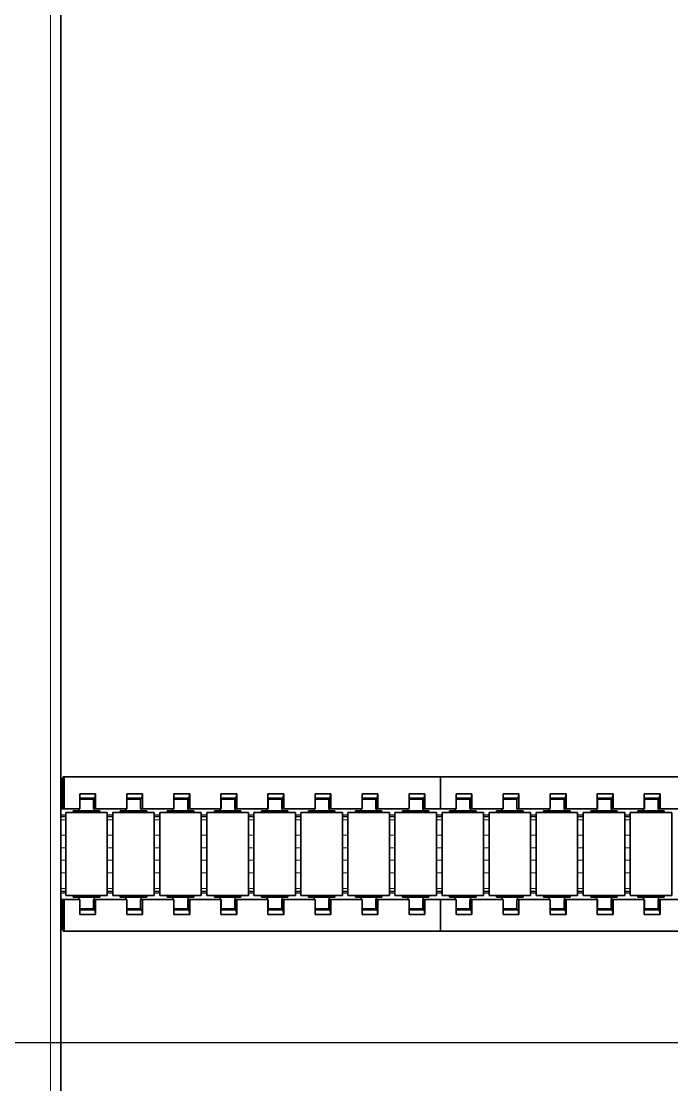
# Model space of a CAD drawing. Header units: inches. Extents: x 185496 to 352137, y 107182 to 179410.
# Drawn here: x 244419.8 to 244592, y 156766.9 to 157048.4 of the extents above; entities that cross this region are included whole.
import ezdxf

# ---------------------------------------------------------------- set-up
doc = ezdxf.new("R2010")
doc.units = ezdxf.units.IN
doc.header["$MEASUREMENT"] = 0

# ---------------------------------------------------------------- blocks, each defined once
blk = doc.blocks.new('liaojia')
at = {"color": 7, "lineweight": 35, "ltscale": 0.249049}
for p, q in [((799565.87, -280442.42), (799565.87, -280542.04)), ((799606.67, -280542.04), (799606.67, -280442.42)), ((799565.87, -280542.04), (799565.87, -280641.66)), ((799606.67, -280641.66), (799606.67, -280542.04))]:
    blk.add_line(p, q, dxfattribs=at)
at = {"color": 7, "lineweight": 35, "ltscale": 0.020671}
for p, q in [((799574.27, -280475.64), (799574.27, -280483.91)), ((799598.27, -280483.91), (799598.27, -280475.64)), ((799574.27, -280488.1), (799574.27, -280496.36)), ((799598.27, -280496.36), (799598.27, -280488.1)), ((799574.27, -280500.55), (799574.27, -280508.82)), ((799598.27, -280508.82), (799598.27, -280500.55)), ((799574.27, -280513), (799574.27, -280521.27)), ((799598.27, -280521.27), (799598.27, -280513)), ((799574.27, -280525.45), (799574.27, -280533.72)), ((799598.27, -280533.72), (799598.27, -280525.45)), ((799574.27, -280550.36), (799574.27, -280558.63)), ((799598.27, -280558.63), (799598.27, -280550.36)), ((799574.27, -280562.81), (799574.27, -280571.08)), ((799598.27, -280571.08), (799598.27, -280562.81)), ((799574.27, -280575.26), (799574.27, -280583.53)), ((799598.27, -280583.53), (799598.27, -280575.26)), ((799574.27, -280587.72), (799574.27, -280595.98)), ((799598.27, -280595.98), (799598.27, -280587.72)), ((799574.27, -280600.17), (799574.27, -280608.44)), ((799598.27, -280608.44), (799598.27, -280600.17)), ((799574.27, -280612.62), (799574.27, -280620.89)), ((799598.27, -280620.89), (799598.27, -280612.62)), ((799574.27, -280625.07), (799574.27, -280633.34)), ((799598.27, -280633.34), (799598.27, -280625.07))]:
    blk.add_line(p, q, dxfattribs=at)
at = {"color": 7, "lineweight": 35, "ltscale": 0.012551}
for p, q in [((799575.27, -280485.86), (799575.27, -280480.84)), ((799597.27, -280480.84), (799597.27, -280485.86)), ((799575.27, -280498.31), (799575.27, -280493.29)), ((799597.27, -280493.29), (799597.27, -280498.31)), ((799575.27, -280610.38), (799575.27, -280605.36)), ((799597.27, -280605.36), (799597.27, -280610.38)), ((799575.27, -280622.83), (799575.27, -280617.81)), ((799597.27, -280617.81), (799597.27, -280622.83))]:
    blk.add_line(p, q, dxfattribs=at)
at = {"color": 7, "lineweight": 35, "ltscale": 0.055}
for p, q in [((799575.27, -280480.84), (799597.27, -280480.84)), ((799575.27, -280491.84), (799597.27, -280491.84)), ((799575.27, -280493.29), (799597.27, -280493.29)), ((799575.27, -280504.29), (799597.27, -280504.29)), ((799575.27, -280505.74), (799597.27, -280505.74)), ((799575.27, -280516.74), (799597.27, -280516.74)), ((799575.27, -280518.19), (799597.27, -280518.19)), ((799575.27, -280529.19), (799597.27, -280529.19)), ((799575.27, -280530.64), (799597.27, -280530.64)), ((799575.27, -280541.64), (799597.27, -280541.64)), ((799575.27, -280543.1), (799597.27, -280543.1)), ((799575.27, -280554.1), (799597.27, -280554.1)), ((799575.27, -280555.55), (799597.27, -280555.55)), ((799575.27, -280566.55), (799597.27, -280566.55)), ((799575.27, -280568), (799597.27, -280568)), ((799575.27, -280579), (799597.27, -280579)), ((799575.27, -280580.45), (799597.27, -280580.45)), ((799575.27, -280591.45), (799597.27, -280591.45)), ((799575.27, -280592.91), (799597.27, -280592.91)), ((799575.27, -280603.91), (799597.27, -280603.91)), ((799575.27, -280605.36), (799597.27, -280605.36)), ((799575.27, -280616.36), (799597.27, -280616.36)), ((799575.27, -280617.81), (799597.27, -280617.81)), ((799575.27, -280628.81), (799597.27, -280628.81)), ((799575.27, -280630.26), (799597.27, -280630.26)), ((799575.27, -280641.26), (799597.27, -280641.26))]:
    blk.add_line(p, q, dxfattribs=at)
at = {"color": 7, "lineweight": 35, "ltscale": 0.002965}
for p, q in [((799570.31, -280483.91), (799571.47, -280484.13)), ((799601.07, -280484.13), (799602.24, -280483.91)), ((799570.31, -280496.36), (799571.47, -280496.58)), ((799601.07, -280496.58), (799602.24, -280496.36)), ((799570.31, -280508.82), (799571.47, -280509.03)), ((799601.07, -280509.03), (799602.24, -280508.82)), ((799570.31, -280521.27), (799571.47, -280521.49)), ((799601.07, -280521.49), (799602.24, -280521.27)), ((799570.31, -280533.72), (799571.47, -280533.94)), ((799601.07, -280533.94), (799602.24, -280533.72)), ((799570.31, -280546.17), (799571.47, -280546.39)), ((799601.07, -280546.39), (799602.24, -280546.17)), ((799570.31, -280558.63), (799571.47, -280558.84)), ((799601.07, -280558.84), (799602.24, -280558.63)), ((799570.31, -280571.08), (799571.47, -280571.3)), ((799601.07, -280571.3), (799602.24, -280571.08)), ((799570.31, -280583.53), (799571.47, -280583.75)), ((799601.07, -280583.75), (799602.24, -280583.53)), ((799570.31, -280595.98), (799571.47, -280596.2)), ((799601.07, -280596.2), (799602.24, -280595.98)), ((799570.31, -280608.44), (799571.47, -280608.65)), ((799601.07, -280608.65), (799602.24, -280608.44)), ((799570.31, -280620.89), (799571.47, -280621.11)), ((799601.07, -280621.11), (799602.24, -280620.89)), ((799570.31, -280633.34), (799571.47, -280633.56)), ((799601.07, -280633.56), (799602.24, -280633.34))]:
    blk.add_line(p, q, dxfattribs=at)
at = {"color": 7, "lineweight": 35, "ltscale": 0.009914}
for p, q in [((799570.31, -280483.91), (799574.27, -280483.91)), ((799598.27, -280483.91), (799602.24, -280483.91)), ((799574.27, -280488.1), (799570.31, -280488.1)), ((799602.24, -280488.1), (799598.27, -280488.1)), ((799570.31, -280496.36), (799574.27, -280496.36)), ((799598.27, -280496.36), (799602.24, -280496.36)), ((799574.27, -280500.55), (799570.31, -280500.55)), ((799602.24, -280500.55), (799598.27, -280500.55)), ((799570.31, -280508.82), (799574.27, -280508.82)), ((799598.27, -280508.82), (799602.24, -280508.82)), ((799574.27, -280513), (799570.31, -280513)), ((799602.24, -280513), (799598.27, -280513)), ((799570.31, -280521.27), (799574.27, -280521.27)), ((799598.27, -280521.27), (799602.24, -280521.27)), ((799574.27, -280525.45), (799570.31, -280525.45)), ((799602.24, -280525.45), (799598.27, -280525.45)), ((799570.31, -280533.72), (799574.27, -280533.72)), ((799598.27, -280533.72), (799602.24, -280533.72)), ((799574.27, -280537.91), (799570.31, -280537.91)), ((799602.24, -280537.91), (799598.27, -280537.91)), ((799570.31, -280546.17), (799574.27, -280546.17)), ((799598.27, -280546.17), (799602.24, -280546.17)), ((799574.27, -280550.36), (799570.31, -280550.36)), ((799602.24, -280550.36), (799598.27, -280550.36)), ((799570.31, -280558.63), (799574.27, -280558.63)), ((799598.27, -280558.63), (799602.24, -280558.63)), ((799574.27, -280562.81), (799570.31, -280562.81)), ((799602.24, -280562.81), (799598.27, -280562.81)), ((799570.31, -280571.08), (799574.27, -280571.08)), ((799598.27, -280571.08), (799602.24, -280571.08)), ((799574.27, -280575.26), (799570.31, -280575.26)), ((799602.24, -280575.26), (799598.27, -280575.26)), ((799570.31, -280583.53), (799574.27, -280583.53)), ((799598.27, -280583.53), (799602.24, -280583.53)), ((799574.27, -280587.72), (799570.31, -280587.72)), ((799602.24, -280587.72), (799598.27, -280587.72)), ((799570.31, -280595.98), (799574.27, -280595.98)), ((799598.27, -280595.98), (799602.24, -280595.98)), ((799574.27, -280600.17), (799570.31, -280600.17)), ((799602.24, -280600.17), (799598.27, -280600.17)), ((799570.31, -280608.44), (799574.27, -280608.44)), ((799598.27, -280608.44), (799602.24, -280608.44)), ((799574.27, -280612.62), (799570.31, -280612.62)), ((799602.24, -280612.62), (799598.27, -280612.62)), ((799570.31, -280620.89), (799574.27, -280620.89)), ((799598.27, -280620.89), (799602.24, -280620.89)), ((799574.27, -280625.07), (799570.31, -280625.07)), ((799602.24, -280625.07), (799598.27, -280625.07)), ((799570.31, -280633.34), (799574.27, -280633.34)), ((799598.27, -280633.34), (799602.24, -280633.34)), ((799574.27, -280637.53), (799570.31, -280637.53)), ((799602.24, -280637.53), (799598.27, -280637.53))]:
    blk.add_line(p, q, dxfattribs=at)
at = {"color": 7, "lineweight": 35, "ltscale": 0.01046}
for p, q in [((799570.31, -280488.1), (799570.31, -280483.91)), ((799602.24, -280483.91), (799602.24, -280488.1)), ((799570.31, -280500.55), (799570.31, -280496.36)), ((799602.24, -280496.36), (799602.24, -280500.55)), ((799570.31, -280513), (799570.31, -280508.82)), ((799602.24, -280508.82), (799602.24, -280513)), ((799570.31, -280525.45), (799570.31, -280521.27)), ((799602.24, -280521.27), (799602.24, -280525.45)), ((799570.31, -280537.91), (799570.31, -280533.72)), ((799602.24, -280533.72), (799602.24, -280537.91)), ((799570.31, -280550.36), (799570.31, -280546.17)), ((799602.24, -280546.17), (799602.24, -280550.36)), ((799570.31, -280562.81), (799570.31, -280558.63)), ((799602.24, -280558.63), (799602.24, -280562.81)), ((799570.31, -280575.26), (799570.31, -280571.08)), ((799602.24, -280571.08), (799602.24, -280575.26)), ((799570.31, -280587.72), (799570.31, -280583.53)), ((799602.24, -280583.53), (799602.24, -280587.72)), ((799570.31, -280600.17), (799570.31, -280595.98)), ((799602.24, -280595.98), (799602.24, -280600.17)), ((799570.31, -280612.62), (799570.31, -280608.44)), ((799602.24, -280608.44), (799602.24, -280612.62)), ((799570.31, -280625.07), (799570.31, -280620.89)), ((799602.24, -280620.89), (799602.24, -280625.07)), ((799570.31, -280637.53), (799570.31, -280633.34)), ((799602.24, -280633.34), (799602.24, -280637.53))]:
    blk.add_line(p, q, dxfattribs=at)
at = {"color": 7, "lineweight": 35, "ltscale": 0.007}
for p, q in [((799571.47, -280483.99), (799574.27, -280483.99)), ((799571.47, -280484.44), (799574.27, -280484.44)), ((799598.27, -280483.99), (799601.07, -280483.99)), ((799601.07, -280484.44), (799598.27, -280484.44)), ((799571.47, -280488.08), (799574.27, -280488.08)), ((799601.07, -280488.08), (799598.27, -280488.08)), ((799571.47, -280496.44), (799574.27, -280496.44)), ((799571.47, -280496.89), (799574.27, -280496.89)), ((799598.27, -280496.44), (799601.07, -280496.44)), ((799601.07, -280496.89), (799598.27, -280496.89)), ((799571.47, -280500.53), (799574.27, -280500.53)), ((799601.07, -280500.53), (799598.27, -280500.53)), ((799571.47, -280508.89), (799574.27, -280508.89)), ((799571.47, -280509.35), (799574.27, -280509.35)), ((799598.27, -280508.89), (799601.07, -280508.89)), ((799601.07, -280509.35), (799598.27, -280509.35)), ((799571.47, -280512.98), (799574.27, -280512.98)), ((799601.07, -280512.98), (799598.27, -280512.98)), ((799571.47, -280521.34), (799574.27, -280521.34)), ((799571.47, -280521.8), (799574.27, -280521.8)), ((799598.27, -280521.34), (799601.07, -280521.34)), ((799601.07, -280521.8), (799598.27, -280521.8)), ((799571.47, -280525.44), (799574.27, -280525.44)), ((799601.07, -280525.44), (799598.27, -280525.44)), ((799571.47, -280533.8), (799574.27, -280533.8)), ((799571.47, -280534.25), (799574.27, -280534.25)), ((799598.27, -280533.8), (799601.07, -280533.8)), ((799601.07, -280534.25), (799598.27, -280534.25)), ((799571.47, -280537.89), (799574.27, -280537.89)), ((799598.27, -280537.89), (799601.07, -280537.89)), ((799571.47, -280546.25), (799574.27, -280546.25)), ((799598.27, -280546.25), (799601.07, -280546.25)), ((799574.27, -280546.7), (799571.47, -280546.7)), ((799601.07, -280546.7), (799598.27, -280546.7)), ((799571.47, -280550.34), (799574.27, -280550.34)), ((799601.07, -280550.34), (799598.27, -280550.34)), ((799571.47, -280558.7), (799574.27, -280558.7)), ((799571.47, -280559.16), (799574.27, -280559.16)), ((799598.27, -280558.7), (799601.07, -280558.7)), ((799601.07, -280559.16), (799598.27, -280559.16)), ((799571.47, -280562.79), (799574.27, -280562.79)), ((799601.07, -280562.79), (799598.27, -280562.79)), ((799571.47, -280571.15), (799574.27, -280571.15)), ((799571.47, -280571.61), (799574.27, -280571.61)), ((799598.27, -280571.15), (799601.07, -280571.15)), ((799601.07, -280571.61), (799598.27, -280571.61)), ((799571.47, -280575.25), (799574.27, -280575.25)), ((799601.07, -280575.25), (799598.27, -280575.25)), ((799571.47, -280583.61), (799574.27, -280583.61)), ((799571.47, -280584.06), (799574.27, -280584.06)), ((799598.27, -280583.61), (799601.07, -280583.61)), ((799601.07, -280584.06), (799598.27, -280584.06)), ((799571.47, -280587.7), (799574.27, -280587.7)), ((799601.07, -280587.7), (799598.27, -280587.7)), ((799571.47, -280596.06), (799574.27, -280596.06)), ((799571.47, -280596.51), (799574.27, -280596.51)), ((799598.27, -280596.06), (799601.07, -280596.06)), ((799601.07, -280596.51), (799598.27, -280596.51)), ((799571.47, -280600.15), (799574.27, -280600.15)), ((799601.07, -280600.15), (799598.27, -280600.15)), ((799571.47, -280608.51), (799574.27, -280608.51)), ((799598.27, -280608.51), (799601.07, -280608.51)), ((799571.47, -280608.97), (799574.27, -280608.97)), ((799601.07, -280608.97), (799598.27, -280608.97)), ((799571.47, -280612.6), (799574.27, -280612.6)), ((799601.07, -280612.6), (799598.27, -280612.6)), ((799571.47, -280620.96), (799574.27, -280620.96)), ((799571.47, -280621.42), (799574.27, -280621.42)), ((799598.27, -280620.96), (799601.07, -280620.96)), ((799601.07, -280621.42), (799598.27, -280621.42)), ((799571.47, -280625.06), (799574.27, -280625.06)), ((799601.07, -280625.06), (799598.27, -280625.06)), ((799571.47, -280633.42), (799574.27, -280633.42)), ((799598.27, -280633.42), (799601.07, -280633.42)), ((799571.47, -280633.87), (799574.27, -280633.87)), ((799601.07, -280633.87), (799598.27, -280633.87)), ((799571.47, -280637.51), (799574.27, -280637.51)), ((799598.27, -280637.51), (799601.07, -280637.51))]:
    blk.add_line(p, q, dxfattribs=at)
at = {"color": 7, "lineweight": 35, "ltscale": 0.000893974}
for p, q in [((799571.47, -280484.34), (799571.47, -280483.99)), ((799601.07, -280483.99), (799601.07, -280484.34)), ((799571.47, -280521.7), (799571.47, -280521.34)), ((799601.07, -280521.34), (799601.07, -280521.7)), ((799571.47, -280596.42), (799571.47, -280596.06)), ((799601.07, -280596.06), (799601.07, -280596.42))]:
    blk.add_line(p, q, dxfattribs=at)
at = {"color": 7, "lineweight": 35, "ltscale": 0.000356865}
for p, q in [((799571.47, -280484.13), (799571.47, -280483.99)), ((799571.47, -280496.58), (799571.47, -280496.44)), ((799571.47, -280521.49), (799571.47, -280521.34)), ((799571.47, -280533.94), (799571.47, -280533.8)), ((799571.47, -280571.3), (799571.47, -280571.15)), ((799571.47, -280596.2), (799571.47, -280596.06))]:
    blk.add_line(p, q, dxfattribs=at)
at = {"color": 7, "lineweight": 35, "ltscale": 0.000537109}
for p, q in [((799571.47, -280484.13), (799571.47, -280484.34)), ((799571.47, -280509.03), (799571.47, -280509.25)), ((799571.47, -280521.49), (799571.47, -280521.7)), ((799571.47, -280546.61), (799571.47, -280546.39)), ((799571.47, -280558.84), (799571.47, -280559.06)), ((799571.47, -280583.75), (799571.47, -280583.96)), ((799571.47, -280596.2), (799571.47, -280596.42)), ((799571.47, -280608.65), (799571.47, -280608.87)), ((799571.47, -280621.11), (799571.47, -280621.32))]:
    blk.add_line(p, q, dxfattribs=at)
at = {"color": 7, "lineweight": 35, "ltscale": 0.009386}
for p, q in [((799571.47, -280484.34), (799571.47, -280488.1)), ((799601.07, -280488.1), (799601.07, -280484.34)), ((799571.47, -280496.8), (799571.47, -280500.55)), ((799601.07, -280500.55), (799601.07, -280496.8)), ((799571.47, -280509.25), (799571.47, -280513)), ((799601.07, -280513), (799601.07, -280509.25)), ((799571.47, -280521.7), (799571.47, -280525.46)), ((799601.07, -280525.46), (799601.07, -280521.7)), ((799571.47, -280534.15), (799571.47, -280537.91)), ((799601.07, -280537.91), (799601.07, -280534.15)), ((799571.47, -280546.61), (799571.47, -280550.36)), ((799601.07, -280550.36), (799601.07, -280546.61)), ((799571.47, -280559.06), (799571.47, -280562.81)), ((799601.07, -280562.81), (799601.07, -280559.06)), ((799571.47, -280571.51), (799571.47, -280575.27)), ((799601.07, -280575.27), (799601.07, -280571.51)), ((799571.47, -280583.96), (799571.47, -280587.72)), ((799601.07, -280587.72), (799601.07, -280583.96)), ((799571.47, -280596.42), (799571.47, -280600.17)), ((799601.07, -280600.17), (799601.07, -280596.42)), ((799571.47, -280608.87), (799571.47, -280612.62)), ((799601.07, -280612.62), (799601.07, -280608.87)), ((799571.47, -280621.32), (799571.47, -280625.08)), ((799601.07, -280625.08), (799601.07, -280621.32)), ((799571.47, -280633.77), (799571.47, -280637.53)), ((799601.07, -280637.53), (799601.07, -280633.77))]:
    blk.add_line(p, q, dxfattribs=at)
at = {"color": 7, "lineweight": 35, "ltscale": 0.005168}
for p, q in [((799571.77, -280486.51), (799571.77, -280484.44)), ((799571.77, -280498.96), (799571.77, -280496.89)), ((799571.77, -280511.41), (799571.77, -280509.35)), ((799571.77, -280523.87), (799571.77, -280521.8)), ((799571.77, -280536.32), (799571.77, -280534.25)), ((799571.77, -280548.77), (799571.77, -280546.7)), ((799571.77, -280561.22), (799571.77, -280559.16)), ((799571.77, -280573.68), (799571.77, -280571.61)), ((799571.77, -280586.13), (799571.77, -280584.06)), ((799571.77, -280598.58), (799571.77, -280596.51)), ((799571.77, -280611.03), (799571.77, -280608.97)), ((799571.77, -280623.49), (799571.77, -280621.42)), ((799571.77, -280635.94), (799571.77, -280633.87))]:
    blk.add_line(p, q, dxfattribs=at)
at = {"color": 7, "lineweight": 35, "ltscale": 0.004297}
for p, q in [((799571.77, -280486.16), (799571.77, -280484.44)), ((799600.77, -280484.44), (799600.77, -280486.16)), ((799571.77, -280498.61), (799571.77, -280496.89)), ((799600.77, -280496.89), (799600.77, -280498.61)), ((799571.77, -280511.07), (799571.77, -280509.35)), ((799600.77, -280509.35), (799600.77, -280511.07)), ((799571.77, -280523.52), (799571.77, -280521.8)), ((799600.77, -280521.8), (799600.77, -280523.52)), ((799571.77, -280535.97), (799571.77, -280534.25)), ((799600.77, -280534.25), (799600.77, -280535.97)), ((799571.77, -280548.42), (799571.77, -280546.7)), ((799600.77, -280546.7), (799600.77, -280548.42)), ((799571.77, -280560.88), (799571.77, -280559.16)), ((799600.77, -280559.16), (799600.77, -280560.88)), ((799571.77, -280573.33), (799571.77, -280571.61)), ((799600.77, -280571.61), (799600.77, -280573.33)), ((799571.77, -280585.78), (799571.77, -280584.06)), ((799600.77, -280584.06), (799600.77, -280585.78)), ((799571.77, -280598.23), (799571.77, -280596.51)), ((799600.77, -280596.51), (799600.77, -280598.23)), ((799571.77, -280610.69), (799571.77, -280608.97)), ((799600.77, -280608.97), (799600.77, -280610.69)), ((799571.77, -280623.14), (799571.77, -280621.42)), ((799600.77, -280621.42), (799600.77, -280623.14)), ((799571.77, -280635.59), (799571.77, -280633.87)), ((799600.77, -280633.87), (799600.77, -280635.59))]:
    blk.add_line(p, q, dxfattribs=at)
at = {"color": 7, "lineweight": 35, "ltscale": 0.000187874}
for p, q in [((799574.27, -280483.99), (799574.27, -280483.91)), ((799598.27, -280483.99), (799598.27, -280483.91)), ((799574.27, -280496.44), (799574.27, -280496.36)), ((799598.27, -280496.44), (799598.27, -280496.36)), ((799574.27, -280521.34), (799574.27, -280521.27)), ((799598.27, -280521.34), (799598.27, -280521.27)), ((799574.27, -280533.8), (799574.27, -280533.72)), ((799598.27, -280533.8), (799598.27, -280533.72)), ((799574.27, -280571.15), (799574.27, -280571.08)), ((799598.27, -280571.15), (799598.27, -280571.08)), ((799574.27, -280583.61), (799574.27, -280583.53)), ((799598.27, -280583.61), (799598.27, -280583.53)), ((799574.27, -280596.06), (799574.27, -280595.98)), ((799598.27, -280596.06), (799598.27, -280595.98))]:
    blk.add_line(p, q, dxfattribs=at)
at = {"color": 7, "lineweight": 35, "ltscale": 0.001138}
for p, q in [((799574.27, -280483.99), (799574.27, -280484.44)), ((799598.27, -280484.44), (799598.27, -280483.99)), ((799574.27, -280496.44), (799574.27, -280496.89)), ((799598.27, -280496.89), (799598.27, -280496.44)), ((799574.27, -280508.89), (799574.27, -280509.35)), ((799598.27, -280509.35), (799598.27, -280508.89)), ((799574.27, -280521.34), (799574.27, -280521.8)), ((799598.27, -280521.8), (799598.27, -280521.34)), ((799574.27, -280533.8), (799574.27, -280534.25)), ((799598.27, -280534.25), (799598.27, -280533.8)), ((799574.27, -280546.25), (799574.27, -280546.7)), ((799598.27, -280546.7), (799598.27, -280546.25)), ((799574.27, -280558.7), (799574.27, -280559.16)), ((799598.27, -280559.16), (799598.27, -280558.7)), ((799574.27, -280571.15), (799574.27, -280571.61)), ((799598.27, -280571.61), (799598.27, -280571.15)), ((799574.27, -280583.61), (799574.27, -280584.06)), ((799598.27, -280584.06), (799598.27, -280583.61)), ((799574.27, -280596.06), (799574.27, -280596.51)), ((799598.27, -280596.51), (799598.27, -280596.06)), ((799574.27, -280608.51), (799574.27, -280608.97)), ((799598.27, -280608.97), (799598.27, -280608.51)), ((799574.27, -280633.42), (799574.27, -280633.87)), ((799598.27, -280633.87), (799598.27, -280633.42))]:
    blk.add_line(p, q, dxfattribs=at)
at = {"color": 7, "lineweight": 35, "ltscale": 0.0015}
for p, q in [((799574.27, -280484.34), (799574.87, -280484.34)), ((799597.67, -280484.34), (799598.27, -280484.34)), ((799574.27, -280488.34), (799574.87, -280488.34)), ((799597.67, -280488.34), (799598.27, -280488.34)), ((799574.27, -280496.79), (799574.87, -280496.79)), ((799597.67, -280496.79), (799598.27, -280496.79)), ((799574.27, -280500.79), (799574.87, -280500.79)), ((799597.67, -280500.79), (799598.27, -280500.79)), ((799574.27, -280509.24), (799574.87, -280509.24)), ((799597.67, -280509.24), (799598.27, -280509.24)), ((799574.27, -280513.24), (799574.87, -280513.24)), ((799597.67, -280513.24), (799598.27, -280513.24)), ((799574.27, -280521.69), (799574.87, -280521.69)), ((799597.67, -280521.69), (799598.27, -280521.69)), ((799574.27, -280525.69), (799574.87, -280525.69)), ((799597.67, -280525.69), (799598.27, -280525.69)), ((799574.27, -280534.14), (799574.87, -280534.14)), ((799597.67, -280534.14), (799598.27, -280534.14)), ((799574.27, -280538.14), (799574.87, -280538.14)), ((799597.67, -280538.14), (799598.27, -280538.14)), ((799574.27, -280546.6), (799574.87, -280546.6)), ((799597.67, -280546.6), (799598.27, -280546.6)), ((799574.27, -280550.6), (799574.87, -280550.6)), ((799597.67, -280550.6), (799598.27, -280550.6)), ((799574.27, -280559.05), (799574.87, -280559.05)), ((799597.67, -280559.05), (799598.27, -280559.05)), ((799574.27, -280563.05), (799574.87, -280563.05)), ((799597.67, -280563.05), (799598.27, -280563.05)), ((799574.27, -280571.5), (799574.87, -280571.5)), ((799597.67, -280571.5), (799598.27, -280571.5)), ((799574.27, -280575.5), (799574.87, -280575.5)), ((799597.67, -280575.5), (799598.27, -280575.5)), ((799574.27, -280583.95), (799574.87, -280583.95)), ((799597.67, -280583.95), (799598.27, -280583.95)), ((799574.27, -280587.95), (799574.87, -280587.95)), ((799597.67, -280587.95), (799598.27, -280587.95)), ((799574.27, -280596.41), (799574.87, -280596.41)), ((799597.67, -280596.41), (799598.27, -280596.41)), ((799574.27, -280600.41), (799574.87, -280600.41)), ((799597.67, -280600.41), (799598.27, -280600.41)), ((799574.27, -280608.86), (799574.87, -280608.86)), ((799597.67, -280608.86), (799598.27, -280608.86)), ((799574.27, -280612.86), (799574.87, -280612.86)), ((799597.67, -280612.86), (799598.27, -280612.86)), ((799574.27, -280621.31), (799574.87, -280621.31)), ((799597.67, -280621.31), (799598.27, -280621.31)), ((799574.27, -280625.31), (799574.87, -280625.31)), ((799597.67, -280625.31), (799598.27, -280625.31)), ((799574.27, -280633.76), (799574.87, -280633.76)), ((799597.67, -280633.76), (799598.27, -280633.76)), ((799574.27, -280637.76), (799574.87, -280637.76)), ((799597.67, -280637.76), (799598.27, -280637.76))]:
    blk.add_line(p, q, dxfattribs=at)
at = {"color": 7, "lineweight": 35, "ltscale": 0.007987}
for p, q in [((799574.87, -280486.03), (799574.87, -280482.84)), ((799597.67, -280482.84), (799597.67, -280486.03)), ((799574.87, -280498.48), (799574.87, -280495.29)), ((799597.67, -280495.29), (799597.67, -280498.48)), ((799574.87, -280510.94), (799574.87, -280507.74)), ((799597.67, -280507.74), (799597.67, -280510.94)), ((799574.87, -280523.39), (799574.87, -280520.19)), ((799597.67, -280520.19), (799597.67, -280523.39)), ((799574.87, -280535.84), (799574.87, -280532.65)), ((799597.67, -280532.65), (799597.67, -280535.84)), ((799574.87, -280548.29), (799574.87, -280545.1)), ((799597.67, -280545.1), (799597.67, -280548.29)), ((799574.87, -280560.74), (799574.87, -280557.55)), ((799597.67, -280557.55), (799597.67, -280560.74)), ((799574.87, -280573.2), (799574.87, -280570)), ((799597.67, -280570), (799597.67, -280573.2)), ((799574.87, -280585.65), (799574.87, -280582.45)), ((799597.67, -280582.45), (799597.67, -280585.65)), ((799574.87, -280598.1), (799574.87, -280594.91)), ((799597.67, -280594.91), (799597.67, -280598.1)), ((799574.87, -280610.55), (799574.87, -280607.36)), ((799597.67, -280607.36), (799597.67, -280610.55)), ((799574.87, -280623.01), (799574.87, -280619.81)), ((799597.67, -280619.81), (799597.67, -280623.01))]:
    blk.add_line(p, q, dxfattribs=at)
at = {"color": 7, "lineweight": 35, "ltscale": 0.000999832}
for p, q in [((799574.87, -280482.84), (799575.27, -280482.84)), ((799574.87, -280489.84), (799575.27, -280489.84)), ((799574.87, -280495.29), (799575.27, -280495.29)), ((799574.87, -280502.29), (799575.27, -280502.29)), ((799574.87, -280507.74), (799575.27, -280507.74)), ((799574.87, -280514.74), (799575.27, -280514.74)), ((799574.87, -280520.19), (799575.27, -280520.19)), ((799574.87, -280527.19), (799575.27, -280527.19)), ((799574.87, -280532.65), (799575.27, -280532.65)), ((799574.87, -280539.65), (799575.27, -280539.65)), ((799574.87, -280545.1), (799575.27, -280545.1)), ((799574.87, -280552.1), (799575.27, -280552.1)), ((799574.87, -280557.55), (799575.27, -280557.55)), ((799574.87, -280564.55), (799575.27, -280564.55)), ((799574.87, -280570), (799575.27, -280570)), ((799574.87, -280577), (799575.27, -280577)), ((799574.87, -280582.45), (799575.27, -280582.45)), ((799574.87, -280589.45), (799575.27, -280589.45)), ((799574.87, -280594.91), (799575.27, -280594.91)), ((799574.87, -280601.91), (799575.27, -280601.91)), ((799574.87, -280607.36), (799575.27, -280607.36)), ((799574.87, -280614.36), (799575.27, -280614.36)), ((799574.87, -280619.81), (799575.27, -280619.81)), ((799574.87, -280626.81), (799575.27, -280626.81)), ((799574.87, -280632.26), (799575.27, -280632.26)), ((799574.87, -280639.26), (799575.27, -280639.26))]:
    blk.add_line(p, q, dxfattribs=at)
at = {"color": 7, "lineweight": 35, "ltscale": 0.001}
for p, q in [((799597.27, -280482.84), (799597.67, -280482.84)), ((799597.27, -280489.84), (799597.67, -280489.84)), ((799597.27, -280495.29), (799597.67, -280495.29)), ((799597.27, -280502.29), (799597.67, -280502.29)), ((799597.27, -280507.74), (799597.67, -280507.74)), ((799597.27, -280514.74), (799597.67, -280514.74)), ((799597.27, -280520.19), (799597.67, -280520.19)), ((799597.27, -280527.19), (799597.67, -280527.19)), ((799597.27, -280532.65), (799597.67, -280532.65)), ((799597.27, -280539.65), (799597.67, -280539.65)), ((799597.27, -280545.1), (799597.67, -280545.1)), ((799597.27, -280552.1), (799597.67, -280552.1)), ((799597.27, -280557.55), (799597.67, -280557.55)), ((799597.27, -280564.55), (799597.67, -280564.55)), ((799597.27, -280570), (799597.67, -280570)), ((799597.27, -280577), (799597.67, -280577)), ((799597.27, -280582.45), (799597.67, -280582.45)), ((799597.27, -280589.45), (799597.67, -280589.45)), ((799597.27, -280594.91), (799597.67, -280594.91)), ((799597.27, -280601.91), (799597.67, -280601.91)), ((799597.27, -280607.36), (799597.67, -280607.36)), ((799597.27, -280614.36), (799597.67, -280614.36)), ((799597.27, -280619.81), (799597.67, -280619.81)), ((799597.27, -280626.81), (799597.67, -280626.81)), ((799597.27, -280632.26), (799597.67, -280632.26)), ((799597.27, -280639.26), (799597.67, -280639.26))]:
    blk.add_line(p, q, dxfattribs=at)
at = {"color": 7, "lineweight": 35, "ltscale": 0.000243568}
for p, q in [((799601.07, -280484.44), (799601.07, -280484.34)), ((799601.07, -280521.8), (799601.07, -280521.7))]:
    blk.add_line(p, q, dxfattribs=at)
at = {"color": 7, "lineweight": 13, "ltscale": 0.009093}
for p, q in [((799601.07, -280488.08), (799601.07, -280484.44)), ((799601.07, -280500.53), (799601.07, -280496.89)), ((799601.07, -280512.98), (799601.07, -280509.35)), ((799601.07, -280525.44), (799601.07, -280521.8)), ((799601.07, -280537.89), (799601.07, -280534.25)), ((799601.07, -280550.34), (799601.07, -280546.7)), ((799601.07, -280562.79), (799601.07, -280559.16)), ((799601.07, -280575.25), (799601.07, -280571.61)), ((799601.07, -280587.7), (799601.07, -280584.06)), ((799601.07, -280600.15), (799601.07, -280596.51)), ((799601.07, -280612.6), (799601.07, -280608.97)), ((799601.07, -280625.06), (799601.07, -280621.42)), ((799601.07, -280637.51), (799601.07, -280633.87))]:
    blk.add_line(p, q, dxfattribs=at)
at = {"color": 7, "lineweight": 35, "ltscale": 0.004796}
for p, q in [((799571.77, -280488.08), (799571.77, -280486.16)), ((799600.77, -280486.16), (799600.77, -280488.08)), ((799571.77, -280500.53), (799571.77, -280498.61)), ((799600.77, -280498.61), (799600.77, -280500.53)), ((799571.77, -280525.44), (799571.77, -280523.52)), ((799600.77, -280523.52), (799600.77, -280525.44)), ((799571.77, -280537.89), (799571.77, -280535.97)), ((799600.77, -280535.97), (799600.77, -280537.89)), ((799571.77, -280550.34), (799571.77, -280548.42)), ((799600.77, -280548.42), (799600.77, -280550.34)), ((799571.77, -280562.79), (799571.77, -280560.88)), ((799600.77, -280560.88), (799600.77, -280562.79)), ((799571.77, -280575.25), (799571.77, -280573.33)), ((799600.77, -280573.33), (799600.77, -280575.25)), ((799571.77, -280587.7), (799571.77, -280585.78)), ((799600.77, -280585.78), (799600.77, -280587.7)), ((799571.77, -280600.15), (799571.77, -280598.23)), ((799600.77, -280598.23), (799600.77, -280600.15)), ((799571.77, -280637.51), (799571.77, -280635.59)), ((799600.77, -280635.59), (799600.77, -280637.51))]:
    blk.add_line(p, q, dxfattribs=at)
at = {"color": 7, "lineweight": 35, "ltscale": 0.003925}
for p, q in [((799571.77, -280488.08), (799571.77, -280486.51)), ((799571.77, -280500.53), (799571.77, -280498.96)), ((799571.77, -280512.98), (799571.77, -280511.41)), ((799571.77, -280525.44), (799571.77, -280523.87)), ((799571.77, -280537.89), (799571.77, -280536.32)), ((799571.77, -280550.34), (799571.77, -280548.77)), ((799571.77, -280562.79), (799571.77, -280561.22)), ((799571.77, -280575.25), (799571.77, -280573.68)), ((799571.77, -280587.7), (799571.77, -280586.13)), ((799571.77, -280600.15), (799571.77, -280598.58)), ((799571.77, -280612.6), (799571.77, -280611.03)), ((799571.77, -280625.06), (799571.77, -280623.49)), ((799571.77, -280637.51), (799571.77, -280635.94))]:
    blk.add_line(p, q, dxfattribs=at)
at = {"color": 7, "lineweight": 35, "ltscale": 0.009513}
for p, q in [((799574.87, -280489.84), (799574.87, -280486.03)), ((799597.67, -280489.84), (799597.67, -280486.03)), ((799574.87, -280502.29), (799574.87, -280498.48)), ((799597.67, -280502.29), (799597.67, -280498.48)), ((799574.87, -280514.74), (799574.87, -280510.94)), ((799597.67, -280514.74), (799597.67, -280510.94)), ((799574.87, -280527.19), (799574.87, -280523.39)), ((799597.67, -280527.19), (799597.67, -280523.39)), ((799574.87, -280539.65), (799574.87, -280535.84)), ((799597.67, -280539.65), (799597.67, -280535.84)), ((799574.87, -280552.1), (799574.87, -280548.29)), ((799597.67, -280552.1), (799597.67, -280548.29)), ((799574.87, -280564.55), (799574.87, -280560.74)), ((799597.67, -280564.55), (799597.67, -280560.74)), ((799574.87, -280577), (799574.87, -280573.2)), ((799597.67, -280577), (799597.67, -280573.2)), ((799574.87, -280589.45), (799574.87, -280585.65)), ((799597.67, -280589.45), (799597.67, -280585.65)), ((799574.87, -280601.91), (799574.87, -280598.1)), ((799597.67, -280601.91), (799597.67, -280598.1)), ((799574.87, -280614.36), (799574.87, -280610.55)), ((799597.67, -280614.36), (799597.67, -280610.55)), ((799574.87, -280626.81), (799574.87, -280623.01)), ((799597.67, -280626.81), (799597.67, -280623.01))]:
    blk.add_line(p, q, dxfattribs=at)
at = {"color": 7, "lineweight": 35, "ltscale": 0.014948}
for p, q in [((799575.27, -280491.84), (799575.27, -280485.86)), ((799597.27, -280485.86), (799597.27, -280491.84)), ((799575.27, -280504.29), (799575.27, -280498.31)), ((799597.27, -280498.31), (799597.27, -280504.29)), ((799575.27, -280516.74), (799575.27, -280510.76)), ((799597.27, -280510.76), (799597.27, -280516.74)), ((799575.27, -280529.19), (799575.27, -280523.21)), ((799597.27, -280523.21), (799597.27, -280529.19)), ((799575.27, -280541.64), (799575.27, -280535.67)), ((799597.27, -280535.67), (799597.27, -280541.64)), ((799575.27, -280554.1), (799575.27, -280548.12)), ((799597.27, -280548.12), (799597.27, -280554.1)), ((799575.27, -280566.55), (799575.27, -280560.57)), ((799597.27, -280560.57), (799597.27, -280566.55)), ((799575.27, -280579), (799575.27, -280573.02)), ((799597.27, -280573.02), (799597.27, -280579)), ((799575.27, -280591.45), (799575.27, -280585.48)), ((799597.27, -280585.48), (799597.27, -280591.45)), ((799575.27, -280603.91), (799575.27, -280597.93)), ((799597.27, -280597.93), (799597.27, -280603.91)), ((799575.27, -280616.36), (799575.27, -280610.38)), ((799597.27, -280610.38), (799597.27, -280616.36)), ((799575.27, -280628.81), (799575.27, -280622.83)), ((799597.27, -280622.83), (799597.27, -280628.81)), ((799575.27, -280641.26), (799575.27, -280635.29)), ((799597.27, -280635.29), (799597.27, -280641.26))]:
    blk.add_line(p, q, dxfattribs=at)
at = {"color": 7, "lineweight": 35, "ltscale": 4.13895e-05}
for p, q in [((799574.27, -280488.08), (799574.27, -280488.1)), ((799598.27, -280488.1), (799598.27, -280488.08)), ((799601.07, -280488.08), (799601.07, -280488.1)), ((799574.27, -280525.44), (799574.27, -280525.45)), ((799598.27, -280525.45), (799598.27, -280525.44)), ((799601.07, -280525.44), (799601.07, -280525.45)), ((799574.27, -280550.34), (799574.27, -280550.36)), ((799598.27, -280550.36), (799598.27, -280550.34)), ((799601.07, -280550.34), (799601.07, -280550.36)), ((799574.27, -280587.7), (799574.27, -280587.72)), ((799598.27, -280587.72), (799598.27, -280587.7)), ((799601.07, -280587.7), (799601.07, -280587.72)), ((799574.27, -280600.15), (799574.27, -280600.17)), ((799598.27, -280600.17), (799598.27, -280600.15)), ((799601.07, -280600.15), (799601.07, -280600.17))]:
    blk.add_line(p, q, dxfattribs=at)
at = {"color": 7, "lineweight": 13, "ltscale": 0.003631}
for p, q in [((799575.87, -280493.29), (799575.87, -280491.84)), ((799577.19, -280493.29), (799577.19, -280491.84)), ((799581.31, -280493.29), (799581.31, -280491.84)), ((799584.67, -280493.29), (799584.67, -280491.84)), ((799587.88, -280493.29), (799587.88, -280491.84)), ((799591.24, -280493.29), (799591.24, -280491.84)), ((799595.36, -280493.29), (799595.36, -280491.84)), ((799596.67, -280493.29), (799596.67, -280491.84)), ((799575.87, -280505.74), (799575.87, -280504.29)), ((799577.19, -280505.74), (799577.19, -280504.29)), ((799581.31, -280505.74), (799581.31, -280504.29)), ((799584.67, -280505.74), (799584.67, -280504.29)), ((799587.88, -280505.74), (799587.88, -280504.29)), ((799591.24, -280505.74), (799591.24, -280504.29)), ((799595.36, -280505.74), (799595.36, -280504.29)), ((799596.67, -280505.74), (799596.67, -280504.29)), ((799575.87, -280518.19), (799575.87, -280516.74)), ((799577.19, -280518.19), (799577.19, -280516.74)), ((799581.31, -280518.19), (799581.31, -280516.74)), ((799584.67, -280518.19), (799584.67, -280516.74)), ((799587.88, -280518.19), (799587.88, -280516.74)), ((799591.24, -280518.19), (799591.24, -280516.74)), ((799595.36, -280518.19), (799595.36, -280516.74)), ((799596.67, -280518.19), (799596.67, -280516.74)), ((799575.87, -280530.64), (799575.87, -280529.19)), ((799577.19, -280530.64), (799577.19, -280529.19)), ((799581.31, -280530.64), (799581.31, -280529.19)), ((799584.67, -280530.64), (799584.67, -280529.19)), ((799587.88, -280530.64), (799587.88, -280529.19)), ((799591.24, -280530.64), (799591.24, -280529.19)), ((799595.36, -280530.64), (799595.36, -280529.19)), ((799596.67, -280530.64), (799596.67, -280529.19)), ((799575.87, -280543.1), (799575.87, -280541.64)), ((799577.19, -280543.1), (799577.19, -280541.64)), ((799581.31, -280543.1), (799581.31, -280541.64)), ((799584.67, -280543.1), (799584.67, -280541.64)), ((799587.88, -280543.1), (799587.88, -280541.64)), ((799591.24, -280543.1), (799591.24, -280541.64)), ((799595.36, -280543.1), (799595.36, -280541.64)), ((799596.67, -280543.1), (799596.67, -280541.64)), ((799575.87, -280555.55), (799575.87, -280554.1)), ((799577.19, -280555.55), (799577.19, -280554.1)), ((799581.31, -280555.55), (799581.31, -280554.1)), ((799584.67, -280555.55), (799584.67, -280554.1)), ((799587.88, -280555.55), (799587.88, -280554.1)), ((799591.24, -280555.55), (799591.24, -280554.1)), ((799595.36, -280555.55), (799595.36, -280554.1)), ((799596.67, -280555.55), (799596.67, -280554.1)), ((799575.87, -280568), (799575.87, -280566.55)), ((799577.19, -280568), (799577.19, -280566.55)), ((799581.31, -280568), (799581.31, -280566.55)), ((799584.67, -280568), (799584.67, -280566.55)), ((799587.88, -280568), (799587.88, -280566.55)), ((799591.24, -280568), (799591.24, -280566.55)), ((799595.36, -280568), (799595.36, -280566.55)), ((799596.67, -280568), (799596.67, -280566.55)), ((799575.87, -280580.45), (799575.87, -280579)), ((799577.19, -280580.45), (799577.19, -280579)), ((799581.31, -280580.45), (799581.31, -280579)), ((799584.67, -280580.45), (799584.67, -280579)), ((799587.88, -280580.45), (799587.88, -280579)), ((799591.24, -280580.45), (799591.24, -280579)), ((799595.36, -280580.45), (799595.36, -280579)), ((799596.67, -280580.45), (799596.67, -280579)), ((799575.87, -280592.91), (799575.87, -280591.45)), ((799577.19, -280592.91), (799577.19, -280591.45)), ((799581.31, -280592.91), (799581.31, -280591.45)), ((799584.67, -280592.91), (799584.67, -280591.45)), ((799587.88, -280592.91), (799587.88, -280591.45)), ((799591.24, -280592.91), (799591.24, -280591.45)), ((799595.36, -280592.91), (799595.36, -280591.45)), ((799596.67, -280592.91), (799596.67, -280591.45)), ((799575.87, -280605.36), (799575.87, -280603.91)), ((799577.19, -280605.36), (799577.19, -280603.91)), ((799581.31, -280605.36), (799581.31, -280603.91)), ((799584.67, -280605.36), (799584.67, -280603.91)), ((799587.88, -280605.36), (799587.88, -280603.91)), ((799591.24, -280605.36), (799591.24, -280603.91)), ((799595.36, -280605.36), (799595.36, -280603.91)), ((799596.67, -280605.36), (799596.67, -280603.91)), ((799575.87, -280617.81), (799575.87, -280616.36)), ((799577.19, -280617.81), (799577.19, -280616.36)), ((799581.31, -280617.81), (799581.31, -280616.36)), ((799584.67, -280617.81), (799584.67, -280616.36)), ((799587.88, -280617.81), (799587.88, -280616.36)), ((799591.24, -280617.81), (799591.24, -280616.36)), ((799595.36, -280617.81), (799595.36, -280616.36)), ((799596.67, -280617.81), (799596.67, -280616.36)), ((799575.87, -280630.26), (799575.87, -280628.81)), ((799577.19, -280630.26), (799577.19, -280628.81)), ((799581.31, -280630.26), (799581.31, -280628.81)), ((799584.67, -280630.26), (799584.67, -280628.81)), ((799587.88, -280630.26), (799587.88, -280628.81)), ((799591.24, -280630.26), (799591.24, -280628.81)), ((799595.36, -280630.26), (799595.36, -280628.81)), ((799596.67, -280630.26), (799596.67, -280628.81))]:
    blk.add_line(p, q, dxfattribs=at)
at = {"color": 7, "lineweight": 35, "ltscale": 0.003631}
for p, q in [((799576.37, -280493.29), (799576.37, -280491.84)), ((799596.17, -280493.29), (799596.17, -280491.84)), ((799576.37, -280505.74), (799576.37, -280504.29)), ((799596.17, -280505.74), (799596.17, -280504.29)), ((799576.37, -280518.19), (799576.37, -280516.74)), ((799596.17, -280518.19), (799596.17, -280516.74)), ((799576.37, -280530.64), (799576.37, -280529.19)), ((799596.17, -280530.64), (799596.17, -280529.19)), ((799576.37, -280543.1), (799576.37, -280541.64)), ((799596.17, -280543.1), (799596.17, -280541.64)), ((799576.37, -280555.55), (799576.37, -280554.1)), ((799596.17, -280555.55), (799596.17, -280554.1)), ((799576.37, -280568), (799576.37, -280566.55)), ((799596.17, -280568), (799596.17, -280566.55)), ((799576.37, -280580.45), (799576.37, -280579)), ((799596.17, -280580.45), (799596.17, -280579)), ((799576.37, -280592.91), (799576.37, -280591.45)), ((799596.17, -280592.91), (799596.17, -280591.45)), ((799576.37, -280605.36), (799576.37, -280603.91)), ((799596.17, -280605.36), (799596.17, -280603.91)), ((799576.37, -280617.81), (799576.37, -280616.36)), ((799596.17, -280617.81), (799596.17, -280616.36)), ((799576.37, -280630.26), (799576.37, -280628.81)), ((799596.17, -280630.26), (799596.17, -280628.81))]:
    blk.add_line(p, q, dxfattribs=at)
at = {"color": 7, "lineweight": 35, "ltscale": 0.000893784}
for p, q in [((799571.47, -280496.8), (799571.47, -280496.44)), ((799601.07, -280496.44), (799601.07, -280496.8)), ((799571.47, -280534.15), (799571.47, -280533.8)), ((799601.07, -280533.8), (799601.07, -280534.15)), ((799571.47, -280583.96), (799571.47, -280583.61)), ((799601.07, -280583.61), (799601.07, -280583.96))]:
    blk.add_line(p, q, dxfattribs=at)
at = {"color": 7, "lineweight": 35, "ltscale": 0.000536919}
for p, q in [((799571.47, -280496.58), (799571.47, -280496.8)), ((799571.47, -280533.94), (799571.47, -280534.15))]:
    blk.add_line(p, q, dxfattribs=at)
at = {"color": 7, "lineweight": 35, "ltscale": 0.000243759}
for p, q in [((799601.07, -280496.89), (799601.07, -280496.8)), ((799601.07, -280534.25), (799601.07, -280534.15)), ((799601.07, -280584.06), (799601.07, -280583.96)), ((799601.07, -280633.87), (799601.07, -280633.77))]:
    blk.add_line(p, q, dxfattribs=at)
at = {"color": 7, "lineweight": 35, "ltscale": 4.14848e-05}
for p, q in [((799574.27, -280500.53), (799574.27, -280500.55)), ((799598.27, -280500.55), (799598.27, -280500.53)), ((799601.07, -280500.53), (799601.07, -280500.55)), ((799574.27, -280575.25), (799574.27, -280575.26)), ((799598.27, -280575.26), (799598.27, -280575.25)), ((799601.07, -280575.25), (799601.07, -280575.26)), ((799574.27, -280625.06), (799574.27, -280625.07)), ((799598.27, -280625.07), (799598.27, -280625.06)), ((799601.07, -280625.06), (799601.07, -280625.07)), ((799574.27, -280637.51), (799574.27, -280637.53)), ((799598.27, -280637.53), (799598.27, -280637.51)), ((799601.07, -280637.53), (799601.07, -280637.51))]:
    blk.add_line(p, q, dxfattribs=at)
at = {"color": 7, "lineweight": 35, "ltscale": 0.012552}
for p, q in [((799575.27, -280510.76), (799575.27, -280505.74)), ((799597.27, -280505.74), (799597.27, -280510.76)), ((799575.27, -280523.21), (799575.27, -280518.19)), ((799597.27, -280518.19), (799597.27, -280523.21)), ((799575.27, -280535.67), (799575.27, -280530.64)), ((799597.27, -280530.64), (799597.27, -280535.67)), ((799575.27, -280548.12), (799575.27, -280543.1)), ((799597.27, -280543.1), (799597.27, -280548.12)), ((799575.27, -280560.57), (799575.27, -280555.55)), ((799597.27, -280555.55), (799597.27, -280560.57)), ((799575.27, -280573.02), (799575.27, -280568)), ((799597.27, -280568), (799597.27, -280573.02)), ((799575.27, -280585.48), (799575.27, -280580.45)), ((799597.27, -280580.45), (799597.27, -280585.48)), ((799575.27, -280597.93), (799575.27, -280592.91)), ((799597.27, -280592.91), (799597.27, -280597.93)), ((799575.27, -280635.29), (799575.27, -280630.26)), ((799597.27, -280630.26), (799597.27, -280635.29))]:
    blk.add_line(p, q, dxfattribs=at)
at = {"color": 7, "lineweight": 35, "ltscale": 0.00089407}
for p, q in [((799571.47, -280509.25), (799571.47, -280508.89)), ((799601.07, -280508.89), (799601.07, -280509.25)), ((799571.47, -280559.06), (799571.47, -280558.7)), ((799601.07, -280558.7), (799601.07, -280559.06))]:
    blk.add_line(p, q, dxfattribs=at)
at = {"color": 7, "lineweight": 35, "ltscale": 0.00035696}
for p, q in [((799571.47, -280509.03), (799571.47, -280508.89)), ((799571.47, -280558.84), (799571.47, -280558.7))]:
    blk.add_line(p, q, dxfattribs=at)
at = {"color": 7, "lineweight": 35, "ltscale": 0.000187778}
for p, q in [((799574.27, -280508.89), (799574.27, -280508.82)), ((799598.27, -280508.89), (799598.27, -280508.82)), ((799574.27, -280558.7), (799574.27, -280558.63)), ((799598.27, -280558.7), (799598.27, -280558.63))]:
    blk.add_line(p, q, dxfattribs=at)
at = {"color": 7, "lineweight": 35, "ltscale": 0.000243664}
for p, q in [((799601.07, -280509.35), (799601.07, -280509.25)), ((799601.07, -280546.7), (799601.07, -280546.61)), ((799601.07, -280571.61), (799601.07, -280571.51)), ((799601.07, -280596.51), (799601.07, -280596.42))]:
    blk.add_line(p, q, dxfattribs=at)
at = {"color": 7, "lineweight": 35, "ltscale": 0.004797}
for p, q in [((799571.77, -280512.98), (799571.77, -280511.07)), ((799600.77, -280511.07), (799600.77, -280512.98)), ((799571.77, -280612.6), (799571.77, -280610.69)), ((799600.77, -280610.69), (799600.77, -280612.6)), ((799571.77, -280625.06), (799571.77, -280623.14)), ((799600.77, -280623.14), (799600.77, -280625.06))]:
    blk.add_line(p, q, dxfattribs=at)
at = {"color": 7, "lineweight": 35, "ltscale": 4.12941e-05}
for p, q in [((799574.27, -280512.98), (799574.27, -280513)), ((799598.27, -280513), (799598.27, -280512.98)), ((799601.07, -280512.98), (799601.07, -280513)), ((799574.27, -280562.79), (799574.27, -280562.81)), ((799598.27, -280562.81), (799598.27, -280562.79)), ((799601.07, -280562.79), (799601.07, -280562.81))]:
    blk.add_line(p, q, dxfattribs=at)
at = {"color": 7, "lineweight": 35, "ltscale": 4.15802e-05}
for p, q in [((799574.27, -280537.89), (799574.27, -280537.91)), ((799598.27, -280537.91), (799598.27, -280537.89)), ((799601.07, -280537.91), (799601.07, -280537.89))]:
    blk.add_line(p, q, dxfattribs=at)
at = {"color": 7, "lineweight": 35, "ltscale": 0.009837}
for p, q in [((799574.27, -280537.91), (799574.27, -280541.84)), ((799598.27, -280541.84), (799598.27, -280537.91)), ((799574.27, -280542.24), (799574.27, -280546.17)), ((799598.27, -280546.17), (799598.27, -280542.24)), ((799574.27, -280637.53), (799574.27, -280641.46)), ((799598.27, -280641.46), (799598.27, -280637.53))]:
    blk.add_line(p, q, dxfattribs=at)
at = {"color": 7, "lineweight": 35, "ltscale": 0.00032692}
blk.add_line((799565.87, -280541.8), (799565.87, -280541.93), dxfattribs=at)
at = {"color": 7, "lineweight": 35, "ltscale": 0.0205}
for p, q in [((799565.87, -280542.04), (799574.07, -280542.04)), ((799574.07, -280542.04), (799565.87, -280542.04)), ((799598.47, -280542.04), (799606.67, -280542.04)), ((799606.67, -280542.04), (799598.47, -280542.04)), ((799565.87, -280641.66), (799574.07, -280641.66)), ((799565.87, -280641.92), (799574.07, -280641.92)), ((799598.47, -280641.66), (799606.67, -280641.66)), ((799598.47, -280641.92), (799606.67, -280641.92))]:
    blk.add_line(p, q, dxfattribs=at)
at = {"color": 7, "lineweight": 35, "ltscale": 0.000653648}
for p, q in [((799565.87, -280542.04), (799565.87, -280542.3)), ((799574.27, -280541.84), (799574.27, -280542.1)), ((799598.27, -280542.1), (799598.27, -280541.84)), ((799574.27, -280641.46), (799574.27, -280641.72)), ((799598.27, -280641.72), (799598.27, -280641.46))]:
    blk.add_line(p, q, dxfattribs=at)
at = {"color": 7, "lineweight": 35, "ltscale": 0.000336266}
blk.add_line((799574.27, -280542.1), (799574.27, -280542.24), dxfattribs=at)
at = {"color": 7, "lineweight": 35, "ltscale": 0.001377}
for p, q in [((799598.27, -280542.65), (799598.27, -280542.1)), ((799598.27, -280642.27), (799598.27, -280641.72))]:
    blk.add_line(p, q, dxfattribs=at)
at = {"color": 7, "lineweight": 35, "ltscale": 0.000747204}
blk.add_line((799598.27, -280542.65), (799598.27, -280542.95), dxfattribs=at)
at = {"color": 7, "lineweight": 35, "ltscale": 0.000827885}
blk.add_line((799598.27, -280543.28), (799598.27, -280542.95), dxfattribs=at)
at = {"color": 7, "lineweight": 35, "ltscale": 0.000893879}
for p, q in [((799571.47, -280546.61), (799571.47, -280546.25)), ((799601.07, -280546.25), (799601.07, -280546.61)), ((799571.47, -280571.51), (799571.47, -280571.15)), ((799601.07, -280571.15), (799601.07, -280571.51)), ((799571.47, -280621.32), (799571.47, -280620.96)), ((799601.07, -280620.96), (799601.07, -280621.32)), ((799571.47, -280633.77), (799571.47, -280633.42)), ((799601.07, -280633.42), (799601.07, -280633.77))]:
    blk.add_line(p, q, dxfattribs=at)
at = {"color": 7, "lineweight": 35, "ltscale": 0.00035677}
for p, q in [((799571.47, -280546.39), (799571.47, -280546.25)), ((799571.47, -280621.11), (799571.47, -280620.96))]:
    blk.add_line(p, q, dxfattribs=at)
at = {"color": 7, "lineweight": 35, "ltscale": 0.000187969}
for p, q in [((799574.27, -280546.25), (799574.27, -280546.17)), ((799598.27, -280546.25), (799598.27, -280546.17)), ((799574.27, -280620.96), (799574.27, -280620.89)), ((799598.27, -280620.96), (799598.27, -280620.89))]:
    blk.add_line(p, q, dxfattribs=at)
at = {"color": 7, "lineweight": 35, "ltscale": 0.000243473}
for p, q in [((799601.07, -280559.16), (799601.07, -280559.06)), ((799601.07, -280608.97), (799601.07, -280608.87)), ((799601.07, -280621.42), (799601.07, -280621.32))]:
    blk.add_line(p, q, dxfattribs=at)
at = {"color": 7, "lineweight": 35, "ltscale": 0.000537014}
blk.add_line((799571.47, -280571.3), (799571.47, -280571.51), dxfattribs=at)
at = {"color": 7, "lineweight": 35, "ltscale": 0.000356674}
blk.add_line((799571.47, -280583.75), (799571.47, -280583.61), dxfattribs=at)
at = {"color": 7, "lineweight": 35, "ltscale": 0.000894165}
for p, q in [((799571.47, -280608.87), (799571.47, -280608.51)), ((799601.07, -280608.51), (799601.07, -280608.87))]:
    blk.add_line(p, q, dxfattribs=at)
at = {"color": 7, "lineweight": 35, "ltscale": 0.000357056}
for p, q in [((799571.47, -280608.65), (799571.47, -280608.51)), ((799571.47, -280633.56), (799571.47, -280633.42))]:
    blk.add_line(p, q, dxfattribs=at)
at = {"color": 7, "lineweight": 35, "ltscale": 0.000187683}
for p, q in [((799574.27, -280608.51), (799574.27, -280608.44)), ((799598.27, -280608.51), (799598.27, -280608.44)), ((799574.27, -280633.42), (799574.27, -280633.34)), ((799598.27, -280633.42), (799598.27, -280633.34))]:
    blk.add_line(p, q, dxfattribs=at)
at = {"color": 7, "lineweight": 35, "ltscale": 4.11987e-05}
for p, q in [((799574.27, -280612.6), (799574.27, -280612.62)), ((799598.27, -280612.62), (799598.27, -280612.6)), ((799601.07, -280612.6), (799601.07, -280612.62))]:
    blk.add_line(p, q, dxfattribs=at)
at = {"color": 7, "lineweight": 35, "ltscale": 0.001137}
for p, q in [((799574.27, -280620.96), (799574.27, -280621.42)), ((799598.27, -280621.42), (799598.27, -280620.96))]:
    blk.add_line(p, q, dxfattribs=at)
at = {"color": 7, "lineweight": 35, "ltscale": 0.000536823}
blk.add_line((799571.47, -280633.56), (799571.47, -280633.77), dxfattribs=at)
at = {"color": 7, "lineweight": 35, "ltscale": 0.007988}
for p, q in [((799574.87, -280635.46), (799574.87, -280632.26)), ((799597.67, -280632.26), (799597.67, -280635.46))]:
    blk.add_line(p, q, dxfattribs=at)
at = {"color": 7, "lineweight": 35, "ltscale": 0.009512}
for p, q in [((799574.87, -280639.26), (799574.87, -280635.46)), ((799597.67, -280639.26), (799597.67, -280635.46))]:
    blk.add_line(p, q, dxfattribs=at)
at = {"color": 7, "lineweight": 35, "ltscale": 0.000326824}
blk.add_line((799565.87, -280641.42), (799565.87, -280641.55), dxfattribs=at)
at = {"color": 7, "lineweight": 35, "ltscale": 0.000653458}
for p, q in [((799565.87, -280641.66), (799565.87, -280641.92)), ((799606.67, -280641.66), (799606.67, -280641.92))]:
    blk.add_line(p, q, dxfattribs=at)
at = {"color": 7, "lineweight": 35, "ltscale": 0.001671}
blk.add_line((799566.27, -280642.59), (799566.27, -280641.92), dxfattribs=at)
at = {"color": 7, "lineweight": 35, "ltscale": 0.001264}
for p, q in [((799566.27, -280642.43), (799566.27, -280641.92)), ((799606.27, -280642.43), (799606.27, -280641.92))]:
    blk.add_line(p, q, dxfattribs=at)
at = {"color": 7, "lineweight": 13, "ltscale": 0.001046}
for p, q in [((799567.27, -280642.34), (799567.27, -280641.92)), ((799569.27, -280642.34), (799569.27, -280641.92)), ((799603.27, -280642.34), (799603.27, -280641.92)), ((799605.27, -280642.34), (799605.27, -280641.92))]:
    blk.add_line(p, q, dxfattribs=at)
at = {"color": 7, "lineweight": 35, "ltscale": 0.001089}
for p, q in [((799569.47, -280642.36), (799569.47, -280641.92)), ((799603.07, -280642.36), (799603.07, -280641.92))]:
    blk.add_line(p, q, dxfattribs=at)
at = {"color": 7, "lineweight": 35, "ltscale": 0.000515694}
for p, q in [((799569.54, -280642.12), (799569.49, -280641.92)), ((799571.14, -280642.12), (799571.09, -280641.92)), ((799601.46, -280641.92), (799601.41, -280642.12)), ((799603.06, -280641.92), (799603.01, -280642.12))]:
    blk.add_line(p, q, dxfattribs=at)
at = {"color": 7, "lineweight": 35, "ltscale": 0.004}
for p, q in [((799569.54, -280642.12), (799571.14, -280642.12)), ((799601.41, -280642.12), (799603.01, -280642.12))]:
    blk.add_line(p, q, dxfattribs=at)
at = {"color": 7, "lineweight": 35, "ltscale": 0.000381184}
for p, q in [((799569.54, -280642.12), (799569.54, -280642.27)), ((799603.01, -280642.27), (799603.01, -280642.12))]:
    blk.add_line(p, q, dxfattribs=at)
at = {"color": 7, "lineweight": 35, "ltscale": 0.000524854}
blk.add_line((799569.54, -280642.27), (799569.59, -280642.48), dxfattribs=at)
at = {"color": 7, "lineweight": 35, "ltscale": 0.011835}
for p, q in [((799569.54, -280642.27), (799574.27, -280642.27)), ((799598.27, -280642.27), (799603.01, -280642.27))]:
    blk.add_line(p, q, dxfattribs=at)
at = {"color": 7, "lineweight": 35, "ltscale": 0.000498009}
for p, q in [((799571.14, -280641.92), (799571.14, -280642.12)), ((799601.41, -280642.12), (799601.41, -280641.92))]:
    blk.add_line(p, q, dxfattribs=at)
at = {"color": 7, "lineweight": 13, "ltscale": 0.000653458}
for p, q in [((799574.07, -280641.66), (799574.07, -280641.92)), ((799598.47, -280641.92), (799598.47, -280641.66))]:
    blk.add_line(p, q, dxfattribs=at)
at = {"color": 7, "lineweight": 35, "ltscale": 0.001375}
blk.add_line((799574.27, -280641.72), (799574.27, -280642.27), dxfattribs=at)
at = {"color": 7, "lineweight": 35, "ltscale": 0.000747395}
for p, q in [((799574.27, -280642.57), (799574.27, -280642.27)), ((799598.27, -280642.27), (799598.27, -280642.57))]:
    blk.add_line(p, q, dxfattribs=at)
at = {"color": 7, "lineweight": 13, "ltscale": 0.003312}
for p, q in [((799575.87, -280642.59), (799575.87, -280641.26)), ((799577.19, -280642.59), (799577.19, -280641.26)), ((799581.31, -280642.59), (799581.31, -280641.26)), ((799584.67, -280642.59), (799584.67, -280641.26)), ((799587.88, -280642.59), (799587.88, -280641.26)), ((799591.24, -280642.59), (799591.24, -280641.26)), ((799595.36, -280642.59), (799595.36, -280641.26)), ((799596.67, -280642.59), (799596.67, -280641.26))]:
    blk.add_line(p, q, dxfattribs=at)
at = {"color": 7, "lineweight": 35, "ltscale": 0.003312}
for p, q in [((799576.37, -280642.59), (799576.37, -280641.26)), ((799596.17, -280642.59), (799596.17, -280641.26))]:
    blk.add_line(p, q, dxfattribs=at)
at = {"color": 7, "lineweight": 35, "ltscale": 0.000524953}
blk.add_line((799603.01, -280642.27), (799602.95, -280642.48), dxfattribs=at)
at = {"color": 7, "lineweight": 35}
blk.add_line((799139.27, -280642.59), (800133.27, -280642.59), dxfattribs=at)
at = {"color": 7, "lineweight": 35, "ltscale": 0.000407124}
for p, q in [((799566.27, -280642.43), (799566.27, -280642.59)), ((799606.27, -280642.59), (799606.27, -280642.43))]:
    blk.add_line(p, q, dxfattribs=at)
at = {"color": 7, "lineweight": 35, "ltscale": 0.005}
for p, q in [((799569.27, -280642.34), (799567.27, -280642.34)), ((799605.27, -280642.34), (799603.27, -280642.34))]:
    blk.add_line(p, q, dxfattribs=at)
at = {"color": 7, "lineweight": 35, "ltscale": 0.000566673}
for p, q in [((799569.47, -280642.58), (799569.47, -280642.36)), ((799603.07, -280642.36), (799603.07, -280642.58))]:
    blk.add_line(p, q, dxfattribs=at)
at = {"color": 7, "lineweight": 35, "ltscale": 0.000389719}
blk.add_line((799569.47, -280642.44), (799569.52, -280642.59), dxfattribs=at)
at = {"color": 7, "lineweight": 13, "ltscale": 0.000285053}
for p, q in [((799569.59, -280642.59), (799569.59, -280642.48)), ((799602.95, -280642.48), (799602.95, -280642.59))]:
    blk.add_line(p, q, dxfattribs=at)
at = {"color": 7, "lineweight": 35, "ltscale": 4.45366e-05}
for p, q in [((799574.27, -280642.57), (799574.27, -280642.59)), ((799598.27, -280642.59), (799598.27, -280642.57))]:
    blk.add_line(p, q, dxfattribs=at)
at = {"color": 7, "lineweight": 35, "ltscale": 0.000389617}
blk.add_line((799603.03, -280642.59), (799603.07, -280642.44), dxfattribs=at)
at = {"color": 7, "lineweight": 13}
blk.add_line((800133.27, -280645.33), (799139.27, -280645.33), dxfattribs=at)
at = {"color": 7, "lineweight": 35}
for centre, major_axis, ratio, start_param, end_param in [((799574.07, -280541.84), (0.2, 0), 0.996195, 4.712389, 6.283185), ((799574.07, -280542.24), (0.2, 0), 0.996195, 6.283185, 7.853982), ((799574.07, -280542.1), (0.2, 0), 0.996195, 5.932216, 6.283185), ((799598.47, -280541.84), (0.2, 0), 0.996195, 3.141593, 4.712389), ((799598.47, -280542.24), (0.2, 0), 0.996195, 1.570796, 3.141593), ((799598.47, -280542.1), (0.2, 0), 0.996195, 3.141593, 3.492593), ((799574.07, -280641.46), (0.2, 0), 0.996195, 4.712389, 6.283185), ((799574.07, -280641.72), (0.2, 0), 0.996195, 4.712389, 6.283185), ((799598.47, -280641.46), (0.2, 0), 0.996195, 3.141593, 4.712389), ((799598.47, -280641.72), (0.2, 0), 0.996195, 3.141593, 4.712389), ((799567.27, -280642.43), (-1, 0), 0.087156, 4.712389, 6.283185), ((799569.27, -280642.36), (-0.2, 0), 0.087156, 3.141593, 4.712389), ((799569.27, -280642.58), (-0.2, 0), 0.087156, 2.801088, 3.141593), ((799569.98, -280642.37), (0.4, 0), 0.996195, 3.403392, 3.717797), ((799574.07, -280642.57), (0.2, 0), 0.996195, 6.193375, 6.283185), ((799598.47, -280642.57), (-0.2, 0), 0.996195, 6.283185, 6.372995), ((799602.57, -280642.37), (0.4, 0), 0.996195, 5.706981, 6.021386), ((799603.27, -280642.36), (-0.2, 0), 0.087156, 4.712389, 6.283185), ((799603.27, -280642.58), (-0.2, 0), 0.087156, 6.283185, 6.623689), ((799605.27, -280642.43), (-1, 0), 0.087156, 3.141593, 4.712389)]:
    blk.add_ellipse(centre, major_axis=major_axis, ratio=ratio, start_param=start_param, end_param=end_param, dxfattribs=at)

msp = doc.modelspace()

# ---------------------------------------------------------------- linework, layer by layer
at = {"color": 5, "ltscale": 100}
msp.add_line((245720.11, 156777.98), (241239.9, 156777.98), dxfattribs=at)

# ---------------------------------------------------------------- block references
at = {"color": 30, "rotation": 270}
msp.add_blockref('liaojia', (525072.84, 956414.25), dxfattribs=at)

doc.saveas('drawing.dxf')
